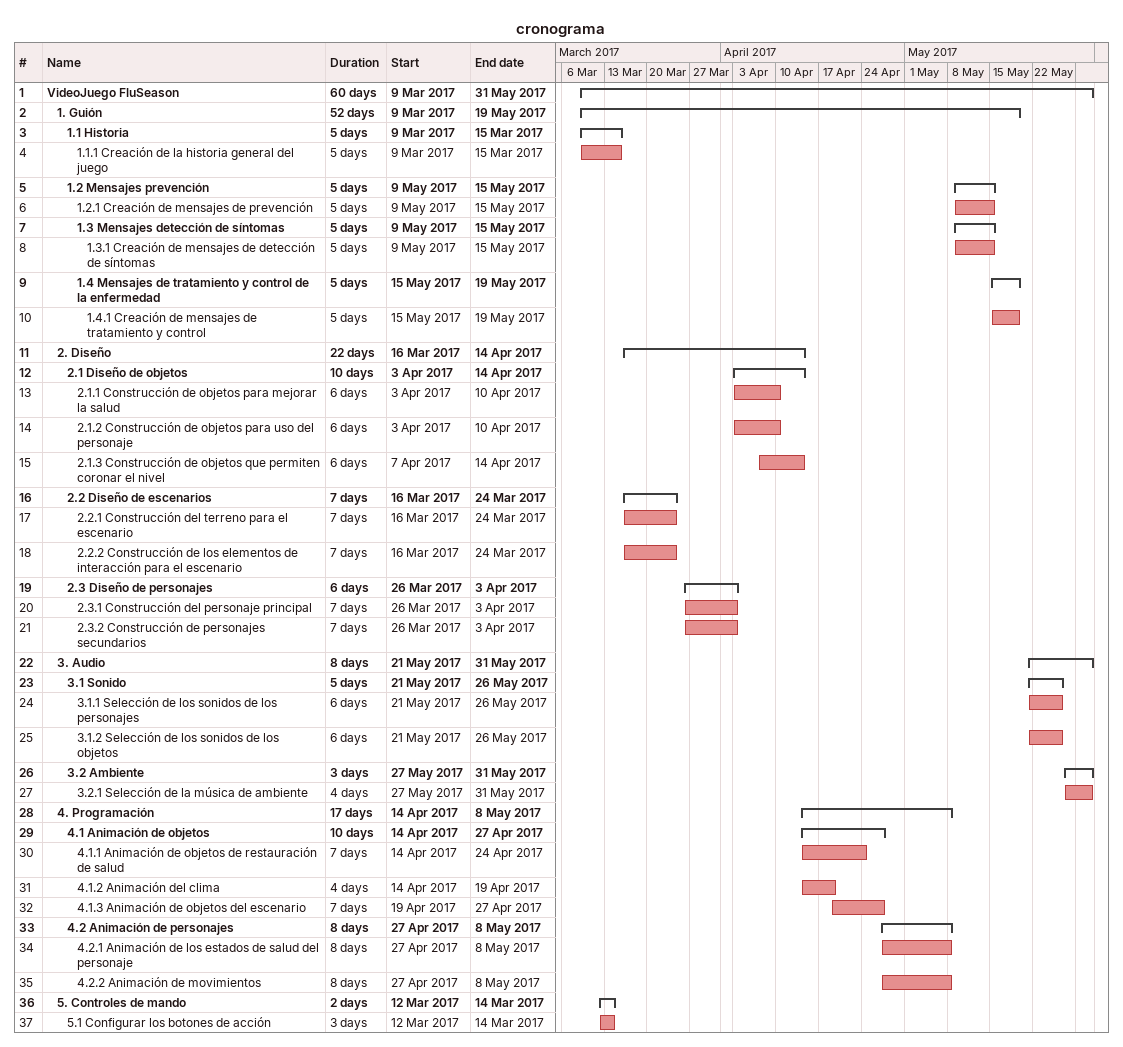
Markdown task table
cronograma

| ID | Level | Task | Duration | Start | Finish |
|---|---|---|---|---|---|
| 1 | 1 | **VideoJuego FluSeason** | 60d | 2017-03-09 | 2017-05-31 |
| 2 | 2 | **1. Guión** | 52d | 2017-03-09 | 2017-05-19 |
| 3 | 3 | **1.1 Historia** | 5d | 2017-03-09 | 2017-03-15 |
| 4 | 4 | 1.1.1 Creación de la historia general del juego | 5d | 2017-03-09 | 2017-03-15 |
| 5 | 3 | **1.2 Mensajes prevención** | 5d | 2017-05-09 | 2017-05-15 |
| 6 | 4 | 1.2.1 Creación de mensajes de prevención | 5d | 2017-05-09 | 2017-05-15 |
| 7 | 4 | **1.3 Mensajes detección de síntomas** | 5d | 2017-05-09 | 2017-05-15 |
| 8 | 5 | 1.3.1 Creación de mensajes de detección de síntomas | 5d | 2017-05-09 | 2017-05-15 |
| 9 | 4 | **1.4 Mensajes de tratamiento y control de la enfermedad** | 5d | 2017-05-15 | 2017-05-19 |
| 10 | 5 | 1.4.1 Creación de mensajes de tratamiento y control | 5d | 2017-05-15 | 2017-05-19 |
| 11 | 2 | **2. Diseño** | 22d | 2017-03-16 | 2017-04-14 |
| 12 | 3 | **2.1 Diseño de objetos** | 10d | 2017-04-03 | 2017-04-14 |
| 13 | 4 | 2.1.1 Construcción de objetos para mejorar la salud | 6d | 2017-04-03 | 2017-04-10 |
| 14 | 4 | 2.1.2 Construcción de objetos para uso del personaje | 6d | 2017-04-03 | 2017-04-10 |
| 15 | 4 | 2.1.3 Construcción de objetos que permiten coronar el nivel | 6d | 2017-04-07 | 2017-04-14 |
| 16 | 3 | **2.2 Diseño de escenarios** | 7d | 2017-03-16 | 2017-03-24 |
| 17 | 4 | 2.2.1 Construcción del terreno para el escenario | 7d | 2017-03-16 | 2017-03-24 |
| 18 | 4 | 2.2.2 Construcción de los elementos de interacción para el escenario | 7d | 2017-03-16 | 2017-03-24 |
| 19 | 3 | **2.3 Diseño de personajes** | 6d | 2017-03-26 | 2017-04-03 |
| 20 | 4 | 2.3.1 Construcción del personaje principal | 7d | 2017-03-26 | 2017-04-03 |
| 21 | 4 | 2.3.2 Construcción de personajes secundarios | 7d | 2017-03-26 | 2017-04-03 |
| 22 | 2 | **3. Audio** | 8d | 2017-05-21 | 2017-05-31 |
| 23 | 3 | **3.1 Sonido** | 5d | 2017-05-21 | 2017-05-26 |
| 24 | 4 | 3.1.1 Selección de los sonidos de los personajes | 6d | 2017-05-21 | 2017-05-26 |
| 25 | 4 | 3.1.2 Selección de los sonidos de los objetos | 6d | 2017-05-21 | 2017-05-26 |
| 26 | 3 | **3.2 Ambiente** | 3d | 2017-05-27 | 2017-05-31 |
| 27 | 4 | 3.2.1 Selección de la música de ambiente | 4d | 2017-05-27 | 2017-05-31 |
| 28 | 2 | **4. Programación** | 17d | 2017-04-14 | 2017-05-08 |
| 29 | 3 | **4.1 Animación de objetos** | 10d | 2017-04-14 | 2017-04-27 |
| 30 | 4 | 4.1.1 Animación de objetos de restauración de salud | 7d | 2017-04-14 | 2017-04-24 |
| 31 | 4 | 4.1.2 Animación del clima | 4d | 2017-04-14 | 2017-04-19 |
| 32 | 4 | 4.1.3 Animación de objetos del escenario | 7d | 2017-04-19 | 2017-04-27 |
| 33 | 3 | **4.2 Animación de personajes** | 8d | 2017-04-27 | 2017-05-08 |
| 34 | 4 | 4.2.1 Animación de los estados de salud del personaje | 8d | 2017-04-27 | 2017-05-08 |
| 35 | 4 | 4.2.2 Animación de movimientos | 8d | 2017-04-27 | 2017-05-08 |
| 36 | 2 | **5. Controles de mando** | 2d | 2017-03-12 | 2017-03-14 |
| 37 | 3 | 5.1 Configurar los botones de acción | 3d | 2017-03-12 | 2017-03-14 |
